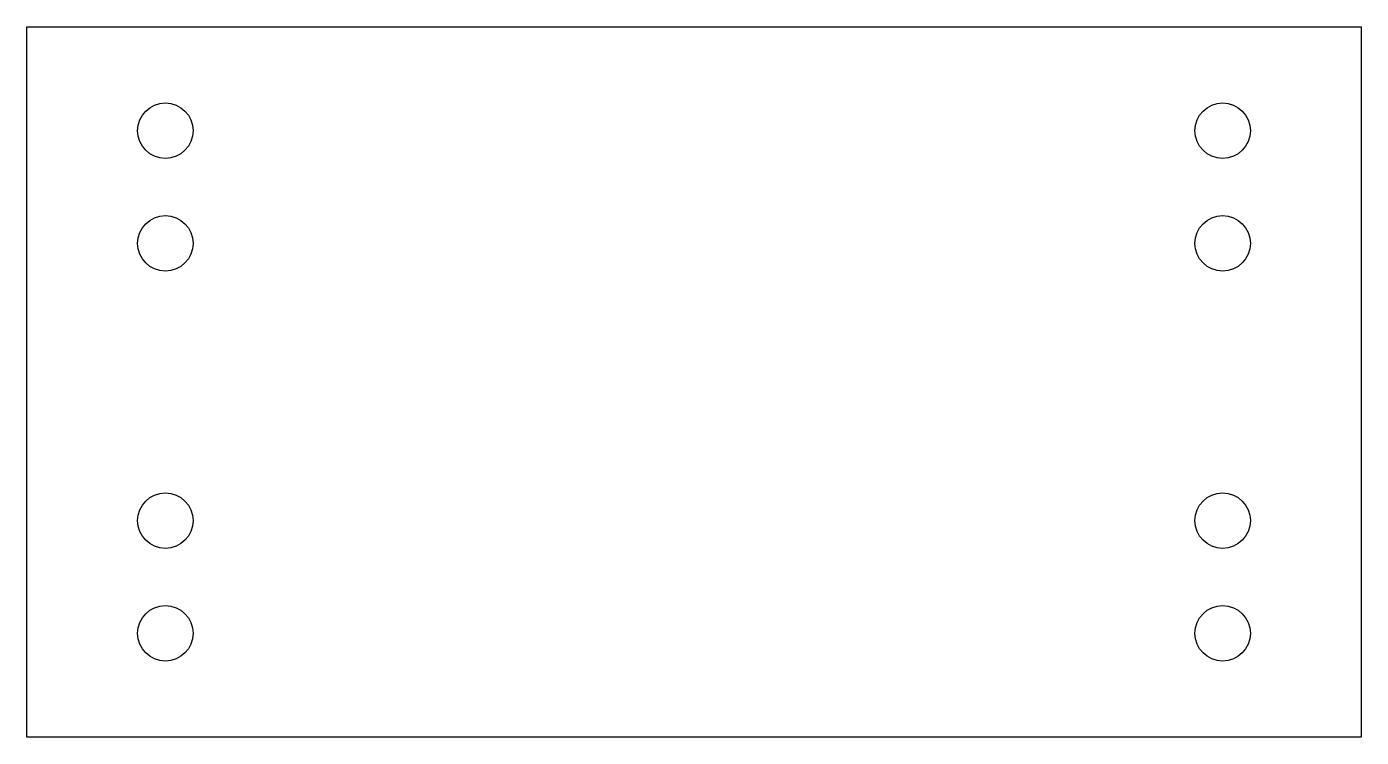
# Model space of a CAD drawing. Header units: millimetres. Extents: x 0 to 770, y -205 to 205.
import ezdxf

# ---------------------------------------------------------------- set-up
doc = ezdxf.new("R2010")
doc.units = ezdxf.units.MM
doc.header["$LTSCALE"] = 10
doc.layers.add('BOLTS', color=6, linetype='Continuous')
doc.layers.add('MEMBERS', color=5, linetype='Continuous')

msp = doc.modelspace()

# ---------------------------------------------------------------- linework, layer by layer
at = {"layer": 'BOLTS', "color": 5, "linetype": 'Continuous'}
for centre in [(80, 145), (690, 145), (80, 80), (690, 80), (80, -80), (690, -80), (80, -145), (690, -145)]:
    msp.add_circle(centre, 16, dxfattribs=at)
at = {"layer": 'MEMBERS', "color": 3, "linetype": 'Continuous'}
for p, q in [((0, -205), (0, 205)), ((0, 205), (770, 205)), ((770, 205), (770, -205)), ((770, -205), (0, -205))]:
    msp.add_line(p, q, dxfattribs=at)

doc.saveas('drawing.dxf')
